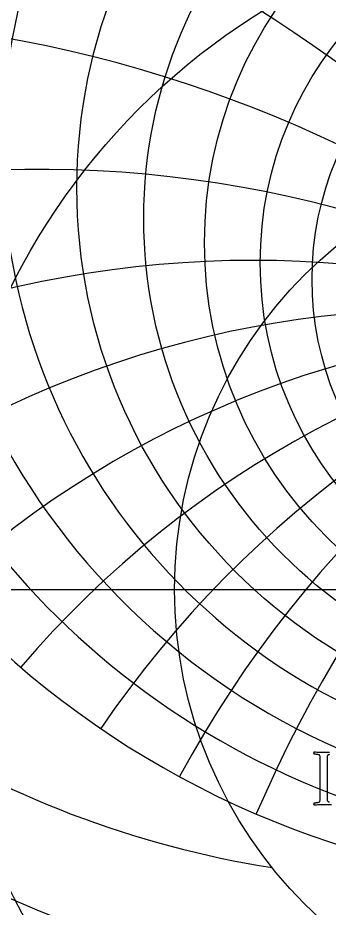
# Model space of a CAD drawing. Header units: millimetres. Extents: x -69 to 69, y -69 to 71.
# Drawn here: x -39.7 to -19.1, y -21 to 37.7 of the extents above; entities that cross this region are included whole.
import ezdxf

# ---------------------------------------------------------------- set-up
doc = ezdxf.new("R2010")
doc.units = ezdxf.units.MM
for name, color, linetype in [('CUT_OUTER', 1, 'Continuous'), ('ENGRAVE', 7, 'Continuous'), ('ENGRAVE_FINE', 8, 'Continuous'), ('TEXT', 5, 'Continuous')]:
    doc.layers.add(name, color=color, linetype=linetype)

msp = doc.modelspace()

# ---------------------------------------------------------------- linework, layer by layer
at = {"layer": 'CUT_OUTER'}
msp.add_arc((-0.0002, -0.0002), 69.3899, 142.382592, 87.802904, dxfattribs=at)
at = {"layer": 'ENGRAVE'}
msp.add_lwpolyline([(-68.4, 0), (68.4, 0)], dxfattribs=at)
for centre, radius in [((0, 0), 68.4), ((0, 26.441), 35.7539), ((0, 24.4479), 31.3393), ((0, 22.8282), 27.3367), ((0, 21.5079), 23.6585), ((0, 0), 44.7739), ((0, 20.4326), 20.2372), ((0, 0), 29.3085)]:
    msp.add_circle(centre, radius, dxfattribs=at)
for centre, radius, start, end in [((0, 28.9104), 40.6984, 111.704296, 68.295704), ((0, 32.0029), 46.3352, 149.450524, 30.549476), ((0, 35.9333), 52.8966, 171.081934, 8.918066), ((0, 41.0277), 60.7287, 187.99044, 352.00956), ((0, -48.8622), 66.2738, 47.5, 132.5), ((0, -48.8622), 66.2738, 47.5, 132.5), ((-12.5813, 46.9539), 66.0883, 213.62541, 261.043304), ((-30.0679, 52.0792), 74.9735, 240.368967, 278.303282)]:
    msp.add_arc(centre, radius, start, end, dxfattribs=at)
at = {"layer": 'ENGRAVE_FINE'}
for centre, radius, start, end in [((-182.0857, -48.8622), 193.7716, 8.872894, 35.575309), ((-182.0857, -48.8622), 193.7716, 8.872894, 35.575309), ((-114.7896, -48.8622), 132.5476, 13.448315, 53.699619), ((-114.7896, -48.8622), 132.5476, 13.448315, 53.699619), ((-78.982, -48.8622), 103.1037, 18.197395, 72.175489), ((-78.982, -48.8622), 103.1037, 18.197395, 72.175489), ((-55.6103, -48.8622), 86.5143, 23.190077, 90.995041), ((-55.6103, -48.8622), 86.5143, 23.190077, 90.995041), ((55.6103, -48.8622), 86.5143, 89.004959, 156.809923), ((55.6103, -48.8622), 86.5143, 89.004959, 156.809923), ((-38.2632, -48.8622), 76.5264, 28.50781, 105.376456), ((-38.2632, -48.8622), 76.5264, 28.50781, 105.376456), ((38.2632, -48.8622), 76.5264, 74.623544, 151.49219), ((38.2632, -48.8622), 76.5264, 74.623544, 151.49219), ((-24.1217, -48.8622), 70.5271, 34.247994, 115.709478), ((-24.1217, -48.8622), 70.5271, 34.247994, 115.709478), ((24.1217, -48.8622), 70.5271, 64.290522, 145.752006), ((24.1217, -48.8622), 70.5271, 64.290522, 145.752006), ((-11.6859, -48.8622), 67.2962, 40.52957, 124.656393), ((-11.6859, -48.8622), 67.2962, 40.52957, 124.656393), ((11.6859, -48.8622), 67.2962, 55.343607, 139.47043), ((11.6859, -48.8622), 67.2962, 55.343607, 139.47043), ((0, 70.6318), 99.4314, 226.548961, 313.451039)]:
    msp.add_arc(centre, radius, start, end, dxfattribs=at)
at = {"layer": 'TEXT'}
for points in [[(-18.9583, -14.1947), (-19.2024, -14.1927), (-19.4599, -14.192), (-19.5493, -14.1925), (-19.6339, -14.1941), (-19.7138, -14.1966), (-19.7889, -14.2001), (-19.8624, -14.2037), (-19.9373, -14.2062), (-20.0134, -14.2077), (-20.091, -14.2082), (-20.1002, -14.1954), (-20.1065, -14.1786), (-20.1097, -14.1577), (-20.1098, -14.1327), (-20.1077, -14.1078), (-20.1038, -14.0869), (-20.0982, -14.07), (-20.091, -14.0572), (-20.0714, -14.0567), (-20.0451, -14.0552), (-20.0121, -14.0526), (-19.9723, -14.0491), (-19.9297, -14.0442), (-19.888, -14.0376), (-19.8474, -14.0294), (-19.8078, -14.0194), (-19.7733, -14.0083), (-19.7478, -13.9965), (-19.7315, -13.9841), (-19.7242, -13.9709), (-19.7146, -13.9362), (-19.7074, -13.8967), (-19.7025, -13.8526), (-19.6999, -13.8037), (-19.6988, -13.7515), (-19.6979, -13.6972), (-19.6974, -13.6409), (-19.6972, -13.5826), (-19.6972, -11.3335), (-19.6974, -11.275), (-19.6979, -11.2182), (-19.6988, -11.1631), (-19.6999, -11.1096), (-19.7025, -11.0596), (-19.7074, -11.0146), (-19.7146, -10.9746), (-19.7242, -10.9397), (-19.7315, -10.9246), (-19.7478, -10.9114), (-19.7733, -10.9003), (-19.8078, -10.8912), (-19.8474, -10.8836), (-19.888, -10.877), (-19.9297, -10.8715), (-19.9723, -10.8669), (-20.0121, -10.8634), (-20.0451, -10.8608), (-20.0714, -10.8593), (-20.091, -10.8588), (-20.0982, -10.846), (-20.1038, -10.8292), (-20.1077, -10.8083), (-20.1098, -10.7833), (-20.1097, -10.7584), (-20.1065, -10.7375), (-20.1002, -10.7206), (-20.091, -10.7078), (-20.0104, -10.7107), (-19.9305, -10.7139), (-19.8513, -10.7174), (-19.7727, -10.7213), (-19.6949, -10.7248), (-19.6177, -10.7274), (-19.5412, -10.7289), (-19.4653, -10.7294), (-19.3876, -10.7289), (-19.3109, -10.7274), (-19.2352, -10.7248), (-19.1606, -10.7213), (-19.0856, -10.7174)], [(-19.0925, -10.8836), (-19.1309, -10.8912), (-19.1646, -10.9003), (-19.1902, -10.9114), (-19.2078, -10.9246), (-19.2172, -10.9397), (-19.2245, -10.9687), (-19.23, -11.0018), (-19.2339, -11.0388), (-19.2361, -11.08), (-19.2373, -11.1241), (-19.2381, -11.1703), (-19.2386, -11.2185), (-19.2388, -11.2687), (-19.2388, -11.2768), (-19.2388, -11.2849), (-19.2388, -11.293), (-19.2388, -11.3011), (-19.2388, -11.3092), (-19.2388, -11.3173), (-19.2388, -11.3254), (-19.2388, -11.3335), (-19.2388, -13.5826), (-19.2388, -13.5886), (-19.2388, -13.5961), (-19.2388, -13.6048), (-19.2388, -13.6149), (-19.2388, -13.6411), (-19.2388, -13.6709), (-19.2388, -13.7044), (-19.2388, -13.7417), (-19.2385, -13.7799), (-19.2374, -13.8165), (-19.2358, -13.8514), (-19.2334, -13.8846), (-19.23, -13.9136), (-19.2253, -13.9358), (-19.2192, -13.9514), (-19.2118, -13.9601), (-19.1833, -13.9771), (-19.1518, -13.9905), (-19.1173, -14.0001), (-19.0797, -14.006)]]:
    msp.add_lwpolyline(points, dxfattribs=at)

doc.saveas('drawing.dxf')
